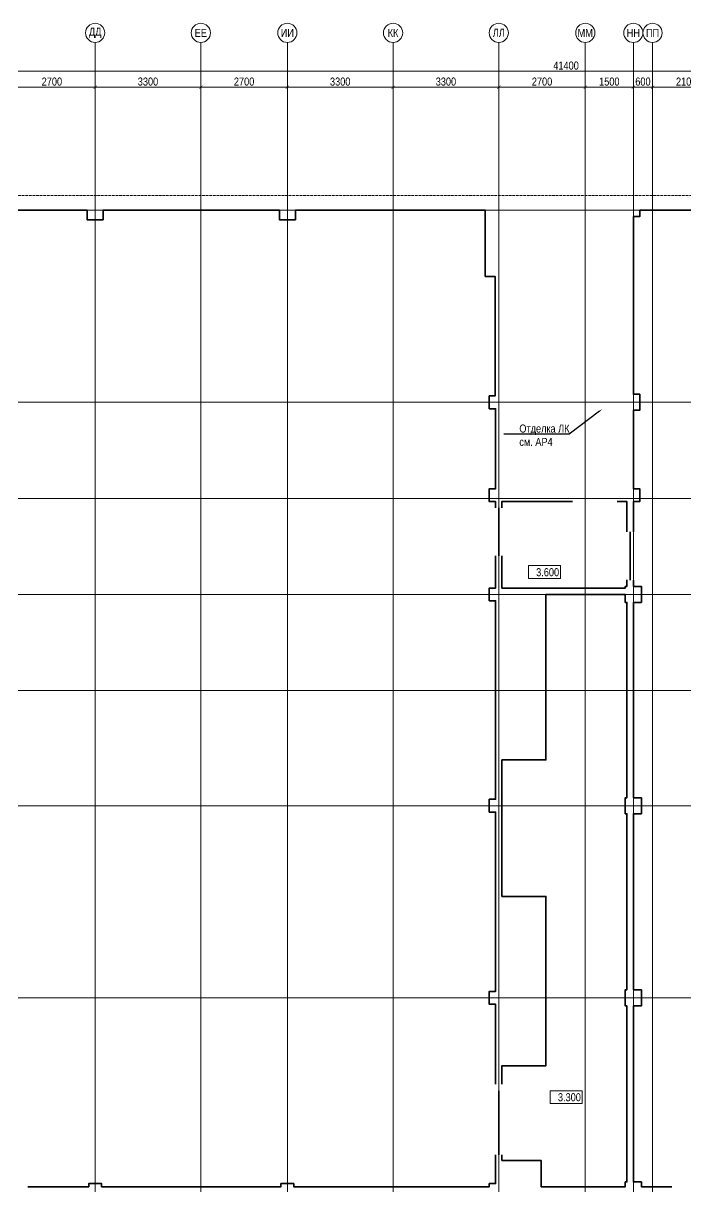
# Model space of a CAD drawing. Header units: millimetres. Extents: x -328335 to 1213373, y -208171 to 164144.
# Drawn here: x 76957 to 97635, y 104200 to 140539 of the extents above; entities that cross this region are included whole.
import ezdxf
from ezdxf import colors
from ezdxf.entities.mleader import LeaderData, LeaderLine
from ezdxf.enums import TextEntityAlignment as Align
from ezdxf.math import Vec2, Vec3

# ---------------------------------------------------------------- set-up
doc = ezdxf.new("R2010")
doc.units = ezdxf.units.MM
doc.header["$LTSCALE"] = 0.5
doc.linetypes.add('CENTER', pattern=[50.8, 31.75, -6.35, 6.35, -6.35])
doc.linetypes.add('DASHED', pattern=[19.05, 12.7, -6.35])
doc.layers.get('Defpoints').update_dxf_attribs({"color": 140})
for name, color, linetype, lineweight in [('АИ_Плинтус', 3, 'Continuous', 9), ('АИ_Полы', 1, 'Continuous', 9), ('АР6_потолок_отм', 5, 'Continuous', 5), ('РД_Оси_размер', 8, 'Continuous', 0)]:
    doc.layers.add(name, color=color, linetype=linetype, lineweight=lineweight)
doc.layers.add('АИ_Т_Профиль', color=2, linetype='Continuous', lineweight=40, true_color=0xffff00)
doc.layers.add('РД_Оси_100', color=7, linetype='Continuous', lineweight=0, true_color=0x525252)
doc.layers.add('АР_Делит', color=120, linetype='Continuous', lineweight=0, plot=False)
doc.styles.add('Arial_Narrow_08', font='ARIALN.TTF', dxfattribs={"width": 0.8})
doc.styles.add('style1', font='ARIALN.TTF')
doc.styles.add('ккк', font='isocpeur.ttf', dxfattribs={"width": 0.85, "oblique": 15})
doc.dimstyles.new('Dim100_ареал', dxfattribs={"dimscale": 100, "dimtxt": 2.5, "dimasz": 1, "dimexe": 1, "dimexo": 1, "dimgap": 0.5, "dimtad": 1, "dimzin": 12, "dimdsep": 46, "dimtxsty": 'style1', "dimblk": 'ARCHTICK', "dimcen": 1, "dimdle": 1, "dimaunit": 1, "dimadec": 0, "dimazin": 3, "dimtfac": 1, "dimtmove": 1, "dimatfit": 3, "dimldrblk": 'OPEN30', "dimfxl": 2, "dimfxlon": 1, "dimtolj": 1, "dimtzin": 0, "dimlwd": 5, "dimlwe": 5, "dimarcsym": 0})

# ---------------------------------------------------------------- blocks, each defined once
blk = doc.blocks.new('A-iden')
at = {"linetype": 'Continuous', "lineweight": 5}
blk.add_circle((0, -4), 3, dxfattribs=at)
at = {"color": 0, "linetype": 'Continuous', "lineweight": 20, "style": 'ккк', "width": 0.85}
blk.add_attdef('ID', text='', height=4, dxfattribs=at).set_placement((0.31, -3.85), align=Align.MIDDLE_CENTER)
blk = doc.blocks.new('_ArchTick')
at = {"color": 0, "linetype": 'ByBlock', "const_width": 0.15}
blk.add_lwpolyline([(-0.5, -0.5), (0.5, 0.5)], dxfattribs=at)
blk = doc.blocks.new('*D53')
at = {"layer": 'Defpoints', "color": 0, "transparency": 16777216}
for p in [(114600, 139039), (73200, 137039), (114600, 137039)]:
    blk.add_point(p, dxfattribs=at)
at = {"layer": 'РД_Оси_размер', "color": 0, "lineweight": 5, "transparency": 16777216}
for p, q in [((73100, 139039), (114700, 139039)), ((73200, 138839), (73200, 139139)), ((114600, 138839), (114600, 139139))]:
    blk.add_line(p, q, dxfattribs=at)
at = {"layer": 'РД_Оси_размер', "color": 0, "lineweight": 5, "transparency": 16777216, "xscale": 100, "yscale": 100, "zscale": 100, "rotation": 180}
blk.add_blockref('_ArchTick', (73200, 139039), dxfattribs=at)
at = {"layer": 'РД_Оси_размер', "color": 0, "lineweight": 5, "transparency": 16777216, "xscale": 100, "yscale": 100, "zscale": 100}
blk.add_blockref('_ArchTick', (114600, 139039), dxfattribs=at)
at = {"layer": 'РД_Оси_размер', "color": 0, "transparency": 16777216, "insert": (93900, 139216), "char_height": 250, "attachment_point": 5, "style": 'style1'}
blk.add_mtext('\\A1;41400', dxfattribs=at)
blk = doc.blocks.new('_Open30')
at = {"color": 0, "linetype": 'ByBlock', "lineweight": -2}
for p, q in [((-1, 0.27), (0, 0)), ((0, 0), (-1, -0.27)), ((0, 0), (-1, 0))]:
    blk.add_line(p, q, dxfattribs=at)
blk = doc.blocks.new('*D375')
at = {"layer": 'Defpoints', "color": 0, "transparency": 16777216}
for p in [(79200, 138539), (76500, 137039), (79200, 137039)]:
    blk.add_point(p, dxfattribs=at)
at = {"layer": 'РД_Оси_размер', "color": 0, "lineweight": 5, "transparency": 16777216}
for p, q in [((76400, 138539), (79300, 138539)), ((76500, 138339), (76500, 138639)), ((79200, 138339), (79200, 138639))]:
    blk.add_line(p, q, dxfattribs=at)
at = {"layer": 'РД_Оси_размер', "color": 0, "lineweight": 5, "transparency": 16777216, "xscale": 100, "yscale": 100, "zscale": 100, "rotation": 180}
blk.add_blockref('_ArchTick', (76500, 138539), dxfattribs=at)
at = {"layer": 'РД_Оси_размер', "color": 0, "lineweight": 5, "transparency": 16777216, "xscale": 100, "yscale": 100, "zscale": 100}
blk.add_blockref('_ArchTick', (79200, 138539), dxfattribs=at)
at = {"layer": 'РД_Оси_размер', "color": 0, "transparency": 16777216, "insert": (77850, 138716), "char_height": 250, "attachment_point": 5, "style": 'style1'}
blk.add_mtext('\\A1;2700', dxfattribs=at)
blk = doc.blocks.new('*D376')
at = {"layer": 'Defpoints', "color": 0, "transparency": 16777216}
for p in [(82500, 138539), (79200, 137039), (82500, 137039)]:
    blk.add_point(p, dxfattribs=at)
at = {"layer": 'РД_Оси_размер', "color": 0, "lineweight": 5, "transparency": 16777216}
for p, q in [((79100, 138539), (82600, 138539)), ((79200, 138339), (79200, 138639)), ((82500, 138339), (82500, 138639))]:
    blk.add_line(p, q, dxfattribs=at)
at = {"layer": 'РД_Оси_размер', "color": 0, "lineweight": 5, "transparency": 16777216, "xscale": 100, "yscale": 100, "zscale": 100, "rotation": 180}
blk.add_blockref('_ArchTick', (79200, 138539), dxfattribs=at)
at = {"layer": 'РД_Оси_размер', "color": 0, "lineweight": 5, "transparency": 16777216, "xscale": 100, "yscale": 100, "zscale": 100}
blk.add_blockref('_ArchTick', (82500, 138539), dxfattribs=at)
at = {"layer": 'РД_Оси_размер', "color": 0, "transparency": 16777216, "insert": (80850, 138716), "char_height": 250, "attachment_point": 5, "style": 'style1'}
blk.add_mtext('\\A1;3300', dxfattribs=at)
blk = doc.blocks.new('*D377')
at = {"layer": 'Defpoints', "color": 0, "transparency": 16777216}
for p in [(85200, 138539), (82500, 137039), (85200, 137039)]:
    blk.add_point(p, dxfattribs=at)
at = {"layer": 'РД_Оси_размер', "color": 0, "lineweight": 5, "transparency": 16777216}
for p, q in [((82400, 138539), (85300, 138539)), ((82500, 138339), (82500, 138639)), ((85200, 138339), (85200, 138639))]:
    blk.add_line(p, q, dxfattribs=at)
at = {"layer": 'РД_Оси_размер', "color": 0, "lineweight": 5, "transparency": 16777216, "xscale": 100, "yscale": 100, "zscale": 100, "rotation": 180}
blk.add_blockref('_ArchTick', (82500, 138539), dxfattribs=at)
at = {"layer": 'РД_Оси_размер', "color": 0, "lineweight": 5, "transparency": 16777216, "xscale": 100, "yscale": 100, "zscale": 100}
blk.add_blockref('_ArchTick', (85200, 138539), dxfattribs=at)
at = {"layer": 'РД_Оси_размер', "color": 0, "transparency": 16777216, "insert": (83850, 138716), "char_height": 250, "attachment_point": 5, "style": 'style1'}
blk.add_mtext('\\A1;2700', dxfattribs=at)
blk = doc.blocks.new('*D378')
at = {"layer": 'Defpoints', "color": 0, "transparency": 16777216}
for p in [(88500, 138539), (85200, 137039), (88500, 137039)]:
    blk.add_point(p, dxfattribs=at)
at = {"layer": 'РД_Оси_размер', "color": 0, "lineweight": 5, "transparency": 16777216}
for p, q in [((85100, 138539), (88600, 138539)), ((85200, 138339), (85200, 138639)), ((88500, 138339), (88500, 138639))]:
    blk.add_line(p, q, dxfattribs=at)
at = {"layer": 'РД_Оси_размер', "color": 0, "lineweight": 5, "transparency": 16777216, "xscale": 100, "yscale": 100, "zscale": 100, "rotation": 180}
blk.add_blockref('_ArchTick', (85200, 138539), dxfattribs=at)
at = {"layer": 'РД_Оси_размер', "color": 0, "lineweight": 5, "transparency": 16777216, "xscale": 100, "yscale": 100, "zscale": 100}
blk.add_blockref('_ArchTick', (88500, 138539), dxfattribs=at)
at = {"layer": 'РД_Оси_размер', "color": 0, "transparency": 16777216, "insert": (86850, 138716), "char_height": 250, "attachment_point": 5, "style": 'style1'}
blk.add_mtext('\\A1;3300', dxfattribs=at)
blk = doc.blocks.new('*D379')
at = {"layer": 'Defpoints', "color": 0, "transparency": 16777216}
for p in [(91800, 138539), (88500, 137039), (91800, 137039)]:
    blk.add_point(p, dxfattribs=at)
at = {"layer": 'РД_Оси_размер', "color": 0, "lineweight": 5, "transparency": 16777216}
for p, q in [((88400, 138539), (91900, 138539)), ((88500, 138339), (88500, 138639)), ((91800, 138339), (91800, 138639))]:
    blk.add_line(p, q, dxfattribs=at)
at = {"layer": 'РД_Оси_размер', "color": 0, "lineweight": 5, "transparency": 16777216, "xscale": 100, "yscale": 100, "zscale": 100, "rotation": 180}
blk.add_blockref('_ArchTick', (88500, 138539), dxfattribs=at)
at = {"layer": 'РД_Оси_размер', "color": 0, "lineweight": 5, "transparency": 16777216, "xscale": 100, "yscale": 100, "zscale": 100}
blk.add_blockref('_ArchTick', (91800, 138539), dxfattribs=at)
at = {"layer": 'РД_Оси_размер', "color": 0, "transparency": 16777216, "insert": (90150, 138716), "char_height": 250, "attachment_point": 5, "style": 'style1'}
blk.add_mtext('\\A1;3300', dxfattribs=at)
blk = doc.blocks.new('*D380')
at = {"layer": 'Defpoints', "color": 0, "transparency": 16777216}
for p in [(94500, 138539), (91800, 137039), (94500, 137039)]:
    blk.add_point(p, dxfattribs=at)
at = {"layer": 'РД_Оси_размер', "color": 0, "lineweight": 5, "transparency": 16777216}
for p, q in [((91700, 138539), (94600, 138539)), ((91800, 138339), (91800, 138639)), ((94500, 138339), (94500, 138639))]:
    blk.add_line(p, q, dxfattribs=at)
at = {"layer": 'РД_Оси_размер', "color": 0, "lineweight": 5, "transparency": 16777216, "xscale": 100, "yscale": 100, "zscale": 100, "rotation": 180}
blk.add_blockref('_ArchTick', (91800, 138539), dxfattribs=at)
at = {"layer": 'РД_Оси_размер', "color": 0, "lineweight": 5, "transparency": 16777216, "xscale": 100, "yscale": 100, "zscale": 100}
blk.add_blockref('_ArchTick', (94500, 138539), dxfattribs=at)
at = {"layer": 'РД_Оси_размер', "color": 0, "transparency": 16777216, "insert": (93150, 138716), "char_height": 250, "attachment_point": 5, "style": 'style1'}
blk.add_mtext('\\A1;2700', dxfattribs=at)
blk = doc.blocks.new('*D381')
at = {"layer": 'Defpoints', "color": 0, "transparency": 16777216}
for p in [(96000, 138539), (94500, 137039), (96000, 137039)]:
    blk.add_point(p, dxfattribs=at)
at = {"layer": 'РД_Оси_размер', "color": 0, "lineweight": 5, "transparency": 16777216}
for p, q in [((94400, 138539), (96100, 138539)), ((94500, 138339), (94500, 138639)), ((96000, 138339), (96000, 138639))]:
    blk.add_line(p, q, dxfattribs=at)
at = {"layer": 'РД_Оси_размер', "color": 0, "lineweight": 5, "transparency": 16777216, "xscale": 100, "yscale": 100, "zscale": 100, "rotation": 180}
blk.add_blockref('_ArchTick', (94500, 138539), dxfattribs=at)
at = {"layer": 'РД_Оси_размер', "color": 0, "lineweight": 5, "transparency": 16777216, "xscale": 100, "yscale": 100, "zscale": 100}
blk.add_blockref('_ArchTick', (96000, 138539), dxfattribs=at)
at = {"layer": 'РД_Оси_размер', "color": 0, "transparency": 16777216, "insert": (95250, 138716), "char_height": 250, "attachment_point": 5, "style": 'style1'}
blk.add_mtext('\\A1;1500', dxfattribs=at)
blk = doc.blocks.new('*D382')
at = {"layer": 'Defpoints', "color": 0, "transparency": 16777216}
for p in [(96600, 138539), (96000, 137039), (96600, 137039)]:
    blk.add_point(p, dxfattribs=at)
at = {"layer": 'РД_Оси_размер', "color": 0, "lineweight": 5, "transparency": 16777216}
for p, q in [((95900, 138539), (96700, 138539)), ((96000, 138339), (96000, 138639)), ((96600, 138339), (96600, 138639))]:
    blk.add_line(p, q, dxfattribs=at)
at = {"layer": 'РД_Оси_размер', "color": 0, "lineweight": 5, "transparency": 16777216, "xscale": 100, "yscale": 100, "zscale": 100, "rotation": 180}
blk.add_blockref('_ArchTick', (96000, 138539), dxfattribs=at)
at = {"layer": 'РД_Оси_размер', "color": 0, "lineweight": 5, "transparency": 16777216, "xscale": 100, "yscale": 100, "zscale": 100}
blk.add_blockref('_ArchTick', (96600, 138539), dxfattribs=at)
at = {"layer": 'РД_Оси_размер', "color": 0, "transparency": 16777216, "insert": (96300, 138716), "char_height": 250, "attachment_point": 5, "style": 'style1'}
blk.add_mtext('\\A1;600', dxfattribs=at)
blk = doc.blocks.new('*D383')
at = {"layer": 'Defpoints', "color": 0, "transparency": 16777216}
for p in [(98700, 138539), (96600, 137039), (98700, 137039)]:
    blk.add_point(p, dxfattribs=at)
at = {"layer": 'РД_Оси_размер', "color": 0, "lineweight": 5, "transparency": 16777216}
for p, q in [((96500, 138539), (98800, 138539)), ((96600, 138339), (96600, 138639)), ((98700, 138339), (98700, 138639))]:
    blk.add_line(p, q, dxfattribs=at)
at = {"layer": 'РД_Оси_размер', "color": 0, "lineweight": 5, "transparency": 16777216, "xscale": 100, "yscale": 100, "zscale": 100, "rotation": 180}
blk.add_blockref('_ArchTick', (96600, 138539), dxfattribs=at)
at = {"layer": 'РД_Оси_размер', "color": 0, "lineweight": 5, "transparency": 16777216, "xscale": 100, "yscale": 100, "zscale": 100}
blk.add_blockref('_ArchTick', (98700, 138539), dxfattribs=at)
at = {"layer": 'РД_Оси_размер', "color": 0, "transparency": 16777216, "insert": (97650, 138716), "char_height": 250, "attachment_point": 5, "style": 'style1'}
blk.add_mtext('\\A1;2100', dxfattribs=at)
blk = doc.blocks.new('Отметка_план')
at = {"color": 7, "lineweight": 5}
blk.add_lwpolyline([(0, 0), (10, 0), (10, 4), (0, 4)], close=True, dxfattribs=at)
at = {"style": 'Arial_Narrow_08', "width": 0.8}
blk.add_attdef('OTMG', text='', height=2.5, dxfattribs=at).set_placement((9.06, 0.7), align=Align.RIGHT)
blk = doc.blocks.new('СОШ_2200_АР_ОСИ_М100_28.05.24')
at = {"layer": 'АР_Делит', "color": 5, "linetype": 'DASHED'}
blk.add_lwpolyline([(37145, 100855), (37145, 129155), (72745, 129155), (72745, 135155), (114955, 135155), (114955, -355)], dxfattribs=at)
at = {"layer": 'РД_Оси_100', "color": 8, "linetype": 'CENTER', "true_color": 0x808080}
for p, q in [((79200, -6155), (79200, 139938.679)), ((85200, -6155), (85200, 139938.679)), ((88500, -6155), (88500, 139938.679)), ((91800, -6155), (91800, 139938.679)), ((94500, -6155), (94500, 139938.679)), ((96000, -6155), (96000, 139938.679)), ((-5954.958, 134700), (119910, 134700)), ((-5954.958, 128700), (119910, 128700)), ((-5954.958, 125700), (119910, 125700)), ((-5954.958, 122700), (119910, 122700)), ((-5954.958, 119700), (119910, 119700)), ((-5954.958, 116100), (119910, 116100)), ((35037.55, 116100), (119910, 116100)), ((-5954.958, 110100), (119910, 110100)), ((35037.55, 110100), (119910, 110100))]:
    blk.add_line(p, q, dxfattribs=at)
for points in [[(82500, 139938.679), (82500, -6155)], [(96600, -6155), (96600, 139938.679)]]:
    blk.add_lwpolyline(points, dxfattribs=at)
at = {"layer": 'РД_Оси_100', "color": 0}
ref = blk.add_blockref('A-iden', (79200, 140638.679), dxfattribs=dict(at, xscale=100, yscale=100, zscale=100))
ref.add_attrib('ID', 'ДД', dxfattribs={"layer": '0', "linetype": 'Continuous', "height": 250, "style": 'style1'}).set_placement((79200, 140238.679), align=Align.MIDDLE)
ref = blk.add_blockref('A-iden', (82500.02, 140638.679), dxfattribs=dict(at, xscale=100, yscale=100, zscale=100))
ref.add_attrib('ID', 'ЕЕ', dxfattribs={"layer": '0', "linetype": 'Continuous', "height": 250, "style": 'style1'}).set_placement((82500.02, 140238.679), align=Align.MIDDLE)
ref = blk.add_blockref('A-iden', (85200, 140638.679), dxfattribs=dict(at, xscale=100, yscale=100, zscale=100))
ref.add_attrib('ID', 'ИИ', dxfattribs={"layer": '0', "linetype": 'Continuous', "height": 250, "style": 'style1'}).set_placement((85200, 140238.679), align=Align.MIDDLE)
ref = blk.add_blockref('A-iden', (88500, 140638.679), dxfattribs=dict(at, xscale=100, yscale=100, zscale=100))
ref.add_attrib('ID', 'КК', dxfattribs={"layer": '0', "linetype": 'Continuous', "height": 250, "style": 'style1'}).set_placement((88500, 140238.679), align=Align.MIDDLE)
ref = blk.add_blockref('A-iden', (91800, 140638.679), dxfattribs=dict(at, xscale=100, yscale=100, zscale=100))
ref.add_attrib('ID', 'ЛЛ', dxfattribs={"layer": '0', "linetype": 'Continuous', "height": 250, "style": 'style1'}).set_placement((91800, 140238.679), align=Align.MIDDLE)
ref = blk.add_blockref('A-iden', (94500, 140638.679), dxfattribs=dict(at, xscale=100, yscale=100, zscale=100))
ref.add_attrib('ID', 'ММ', dxfattribs={"layer": '0', "linetype": 'Continuous', "height": 250, "style": 'style1'}).set_placement((94500, 140238.679), align=Align.MIDDLE)
ref = blk.add_blockref('A-iden', (96000, 140638.679), dxfattribs=dict(at, xscale=100, yscale=100, zscale=100))
ref.add_attrib('ID', 'НН', dxfattribs={"layer": '0', "linetype": 'Continuous', "height": 250, "style": 'style1'}).set_placement((96000, 140238.679), align=Align.MIDDLE)
ref = blk.add_blockref('A-iden', (96600, 140638.679), dxfattribs=dict(at, xscale=100, yscale=100, zscale=100))
ref.add_attrib('ID', 'ПП', dxfattribs={"layer": '0', "linetype": 'Continuous', "height": 250, "style": 'style1'}).set_placement((96600, 140238.679), align=Align.MIDDLE)
at = {"layer": 'РД_Оси_размер'}
for base, p1, p2, picture, middle in [((114600, 139038.679), (73200, 137038.679), (114600, 137038.679), '*D53', (93900, 139216.322)), ((79200, 138538.679), (76500, 137038.679), (79200, 137038.679), '*D375', (77850, 138716.322)), ((82500, 138538.679), (79200, 137038.679), (82500, 137038.679), '*D376', (80850, 138716.322)), ((85200, 138538.679), (82500, 137038.679), (85200, 137038.679), '*D377', (83850, 138716.322)), ((88500, 138538.679), (85200, 137038.679), (88500, 137038.679), '*D378', (86850, 138716.322)), ((91800, 138538.679), (88500, 137038.679), (91800, 137038.679), '*D379', (90150, 138716.322)), ((94500, 138538.679), (91800, 137038.679), (94500, 137038.679), '*D380', (93150, 138716.322)), ((96000, 138538.679), (94500, 137038.679), (96000, 137038.679), '*D381', (95250, 138716.322)), ((96600, 138538.679), (96000, 137038.679), (96600, 137038.679), '*D382', (96300, 138716.322)), ((98700, 138538.679), (96600, 137038.679), (98700, 137038.679), '*D383', (97650, 138716.322))]:
    dim = blk.add_linear_dim(base=base, p1=p1, p2=p2, dimstyle='Dim100_ареал', dxfattribs=at)
    dim.commit()
    dim.dimension.update_dxf_attribs({"geometry": picture, "text_midpoint": middle})

msp = doc.modelspace()

# ---------------------------------------------------------------- linework, layer by layer
at = {"layer": 'АИ_Плинтус', "color": 24, "linetype": 'ByBlock', "lineweight": 35, "true_color": 0xa52900}
for points in [[(73500.003, 134700), (78950, 134700), (78950, 134400), (79450, 134400), (79450, 134700), (84950, 134700), (84950, 134400), (85450, 134400), (85450, 134700), (91378.475, 134699.946), (91380.055, 132630), (91686.341, 132630), (91686.34, 128900), (91500, 128900), (91500, 128500), (91700, 128500), (91700, 126000), (91500, 126000), (91500, 125600), (91700, 125600), (91700, 125400)], [(96000.001, 124650.449), (96000.001, 125600), (96200, 125600), (96200, 126000), (96000, 126000), (96000, 128450), (96200, 128450), (96200, 128950), (96000, 128950), (96000, 134500), (96199.998, 134500), (96199.998, 134700), (105050, 134700)], [(91700, 123900), (91700, 122900), (91500, 122900), (91500, 122500), (91700, 122500), (91700, 116300), (91500, 116300), (91500, 115900), (91700, 115900), (91700, 110300), (91500, 110300), (91500, 109900), (91700, 109900), (91700, 107400)], [(97200, 104200), (96249.996, 104200), (96249.996, 104350), (95999.996, 104350), (95999.996, 109850), (96250, 109850), (96250, 110350), (96000.001, 110350), (95999.996, 115850), (96249.996, 115850), (96249.996, 116350), (95999.996, 116350), (96000, 122450), (96249.996, 122450), (96249.996, 122950), (96000.003, 122950), (96000.003, 123150)], [(91700, 105200), (91700, 104300), (91500, 104300), (91500, 104200), (85400, 104200), (85400, 104300), (85000, 104300), (85000, 104200), (79400, 104200), (79400, 104300), (79000, 104300), (79000, 104200), (77100, 104200)]]:
    msp.add_lwpolyline(points, dxfattribs=at)
at = {"layer": 'АИ_Плинтус', "color": 160, "linetype": 'ByBlock', "lineweight": 35, "true_color": 0x003fff}
for points in [[(94100, 125600), (91900, 125604.378), (91900, 125400)], [(95800.001, 124650), (95800.001, 125600), (95500, 125600)], [(91900, 123900), (91900, 122900), (92380.133, 122900), (92380.133, 122899.993), (95749.996, 122899.993), (95749.996, 122950), (95800.006, 122950), (95800.003, 123150.449)], [(91900, 107400), (91900, 107980), (93270.004, 107980), (93270.004, 113270), (91900, 113270), (91900, 117530), (93270.004, 117530), (93270.004, 122700), (95749.996, 122700), (95749.996, 122450), (95800.096, 122450), (95800.097, 116630), (95800.002, 116630), (95800.002, 116350.947), (95749.996, 116349.053), (95749.996, 115850), (95800.069, 115850), (95800.001, 110350), (95750, 110350), (95750, 109850), (95800.03, 109849.998), (95800, 104350), (95749.996, 104349.999), (95749.996, 104200), (93120, 104200), (93120, 105020.299), (91900, 105020.299), (91900, 105200)]]:
    msp.add_lwpolyline(points, dxfattribs=at)
at = {"layer": 'АИ_Т_Профиль', "linetype": 'ByBlock', "lineweight": 35}
for points in [[(91800, 123900), (91800, 125400)], [(95900.003, 123150), (95900.001, 124650)], [(91800, 105200), (91800, 107200)]]:
    msp.add_lwpolyline(points, dxfattribs=at)

# ---------------------------------------------------------------- block references
at = {"layer": 'АР6_потолок_отм'}
ref = msp.add_blockref('Отметка_план', (92725.809, 123199.137), dxfattribs=dict(at, xscale=100, yscale=100, zscale=100))
ref.add_attrib('OTMG', '3.600', dxfattribs={"layer": '0', "color": 0, "height": 250, "style": 'style1'}).set_placement((93683.227, 123518.954), align=Align.TOP_RIGHT)
ref = msp.add_blockref('Отметка_план', (93404.949, 106800.191), dxfattribs=dict(at, xscale=100, yscale=100, zscale=100))
ref.add_attrib('OTMG', '3.300', dxfattribs={"layer": '0', "color": 0, "height": 250, "style": 'style1'}).set_placement((94362.367, 107120.008), align=Align.TOP_RIGHT)
at = {"layer": 'РД_Оси_100'}
msp.add_blockref('СОШ_2200_АР_ОСИ_М100_28.05.24', (0, 0), dxfattribs=at)

# ---------------------------------------------------------------- leaders
at = {"layer": 'АИ_Полы', "color": 7, "lineweight": 0}
ml = msp.add_multileader_mtext('Standard', dxfattribs=at)
ml.set_content('Отделка ЛК \\Pсм. АР4', color=7, style='style1')
ml.set_leader_properties()
ml.build(insert=Vec2(0, 0))
ml.multileader.update_dxf_attribs({"text_left_attachment_type": 6, "text_right_attachment_type": 6, "dogleg_length": 0.36, "arrow_head_size": 100})
ctx = ml.context
ctx.base_point, ctx.char_height, ctx.arrow_head_size, ctx.landing_gap_size, ctx.plane_origin = Vec3(92441.376, 127705.135), 250, 100, 0, Vec3(164801.81, 108999.529)
ctx.left_attachment, ctx.right_attachment = 6, 6
notes = []
notes.append((ctx, [(1, (1, 1, 0), (93992.214, 127705.135), (-1, 0), 0.36, [(1, [(95021.457, 128479.299)], 0, [])])]))
ctx.mtext.insert, ctx.mtext.width, ctx.mtext.defined_height, ctx.mtext.flow_direction = Vec3(92441.376, 128005.135), 2384.53574, 799.326, 5
for ctx, leaders in notes:
    for number, flags, end, landing, length, lines in leaders:
        leader = LeaderData()
        leader.index, (leader.has_last_leader_line, leader.has_dogleg_vector, leader.attachment_direction) = number, flags
        leader.last_leader_point, leader.dogleg_vector, leader.dogleg_length = Vec3(end), Vec3(landing), length
        for number, points, colour, breaks in lines:
            line = LeaderLine()
            line.index, line.vertices, line.color, line.breaks = number, Vec3.list(points), colors.encode_raw_color(colour), breaks
            leader.lines.append(line)
        ctx.leaders.append(leader)

doc.saveas('drawing.dxf')
